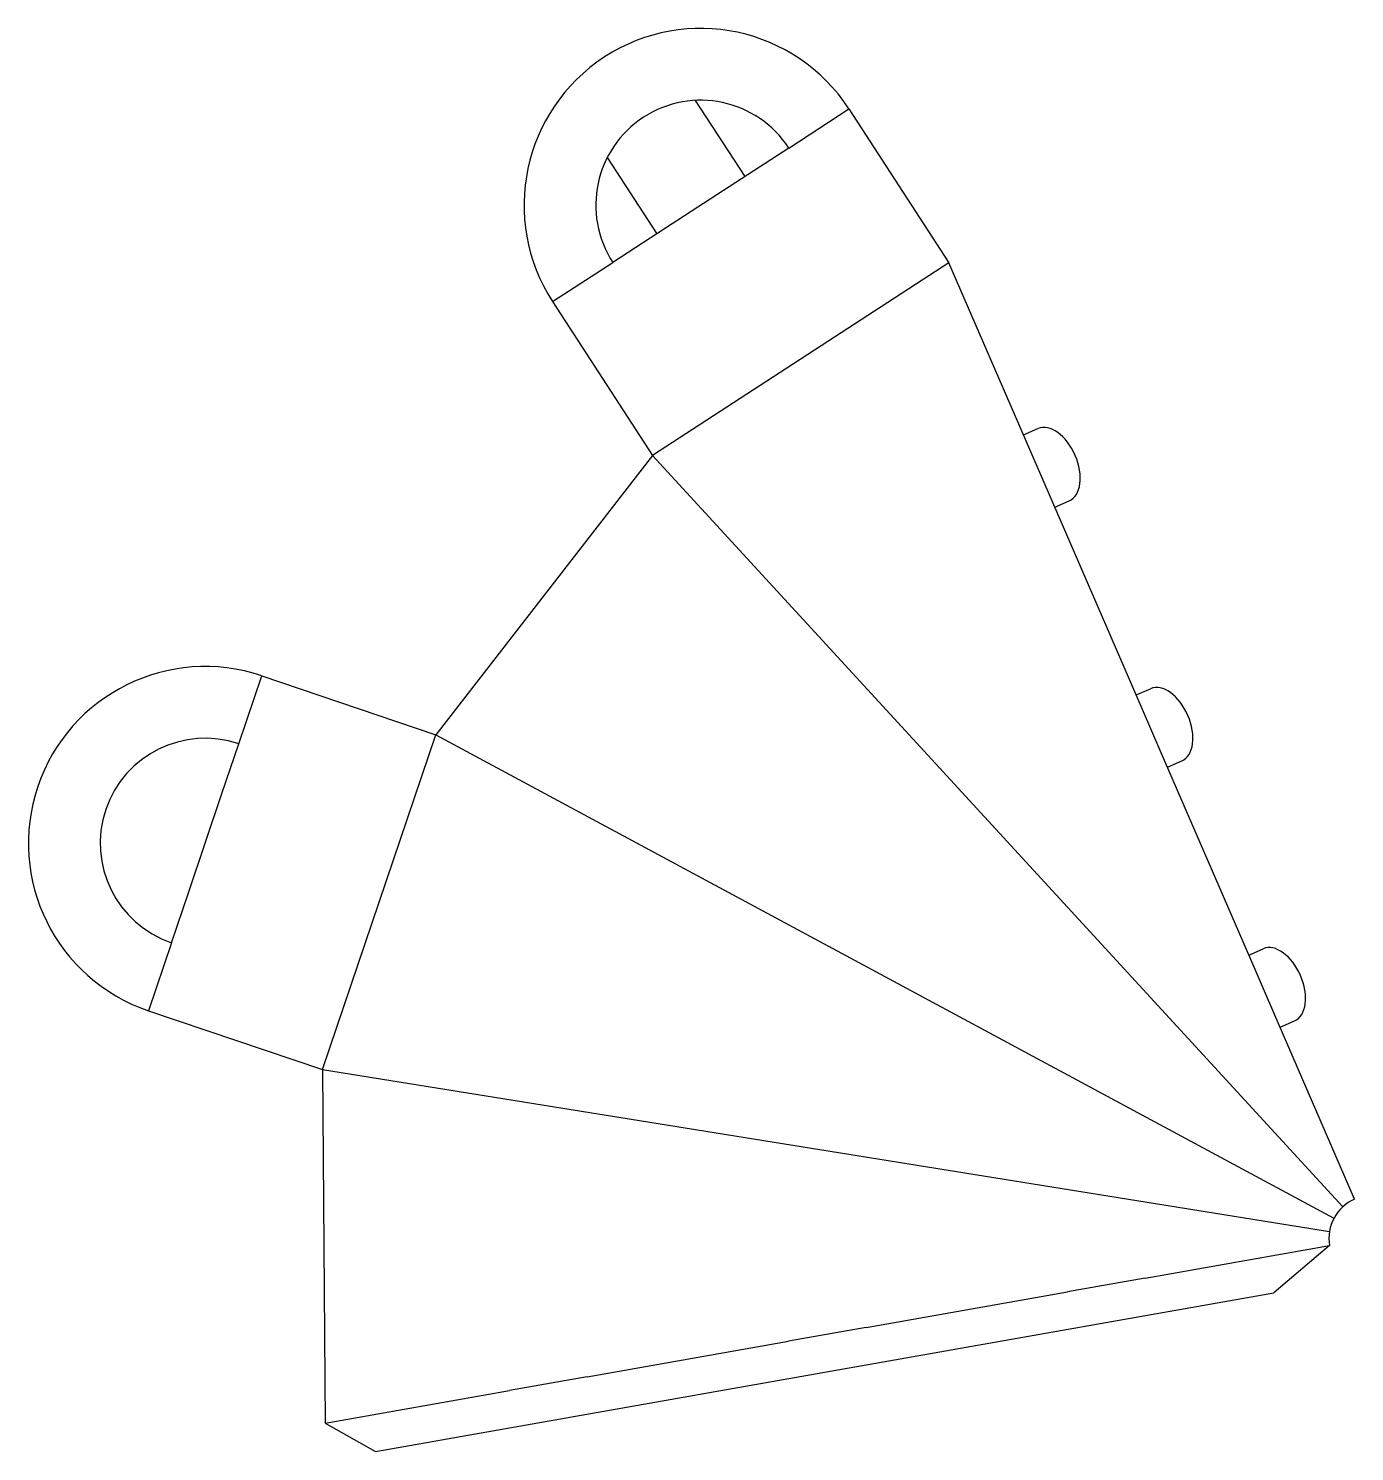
# Model space of a CAD drawing. Header units: millimetres. Extents: x -280 to -27, y -52 to 219.
import ezdxf

# ---------------------------------------------------------------- set-up
doc = ezdxf.new("R2010")
doc.units = ezdxf.units.MM
doc.header["$MEASUREMENT"] = 0

msp = doc.modelspace()

# ---------------------------------------------------------------- linework, layer by layer
at = {"color": 1}
for p, q in [((-152.85, 205.57), (-143.41, 191.04)), ((-123.56, 203.94), (-104.49, 174.59)), ((-135.03, 196.49), (-145.09, 189.95)), ((-169.62, 194.67), (-160.19, 180.15)), ((-158.51, 181.24), (-168.57, 174.7)), ((-89.1, 139.08), (-104.49, 174.59)), ((-180.04, 167.25), (-160.98, 137.9)), ((-90.3, 141.84), (-87.54, 143.03)), ((-160.98, 137.9), (-202.31, 84.71)), ((-67.63, 89.54), (-85.52, 130.83)), ((-84.33, 128.07), (-81.58, 129.27)), ((-235.46, 95.93), (-202.31, 84.71)), ((-68.82, 92.29), (-66.07, 93.48)), ((-46.16, 39.99), (-64.05, 81.28)), ((-62.86, 78.53), (-60.11, 79.72)), ((-249.46, 54.56), (-243.05, 73.5)), ((-47.35, 42.74), (-44.6, 43.93)), ((-257.06, 32.13), (-223.9, 20.91)), ((-27.19, -3.77), (-42.58, 31.73)), ((-41.39, 28.98), (-38.63, 30.17)), ((-223.9, 20.91), (-223.38, -46.45)), ((-31.95, -12.63), (-42.6, -21.62)), ((-67.11, -18.84), (-81.88, -21.45)), ((-213.79, -51.86), (-42.6, -21.62)), ((-120.28, -28.23), (-135.05, -30.84)), ((-173.46, -37.63), (-188.23, -40.24)), ((-223.38, -46.45), (-213.79, -51.86))]:
    msp.add_line(p, q, dxfattribs=at)
at = {"color": 2}
for p, q in [((-135.03, 196.49), (-123.56, 203.94)), ((-145.09, 189.95), (-158.51, 181.24)), ((-180.04, 167.25), (-168.57, 174.7)), ((-104.49, 174.59), (-160.98, 137.9)), ((-85.52, 130.83), (-89.1, 139.08)), ((-160.98, 137.9), (-29.45, -5.24)), ((-239.84, 82.98), (-235.46, 95.93)), ((-64.05, 81.28), (-67.63, 89.54)), ((-223.9, 20.91), (-202.31, 84.71)), ((-202.31, 84.71), (-31.11, -7.37)), ((-243.05, 73.5), (-239.84, 82.98)), ((-252.67, 45.09), (-249.46, 54.56)), ((-252.67, 45.09), (-257.06, 32.13)), ((-42.58, 31.73), (-46.16, 39.99)), ((-223.9, 20.91), (-31.98, -9.93)), ((-67.11, -18.84), (-31.95, -12.63)), ((-120.28, -28.23), (-81.88, -21.45)), ((-173.46, -37.63), (-135.05, -30.84)), ((-223.38, -46.45), (-188.23, -40.24))]:
    msp.add_line(p, q, dxfattribs=at)
at = {"color": 1}
for centre, radius, start, end in [((-151.8, 185.59), 33.68, 33.005, 213.005), ((-151.8, 185.59), 20, 33.005, 213.005), ((-246.26, 64.03), 33.68, 71.2984, 251.2984), ((-246.26, 64.03), 20, 71.2984, 251.2984), ((-23.96, -11.22), 8.11, 113.4317, 190.0185)]:
    msp.add_arc(centre, radius, start, end, dxfattribs=at)
for centre in [(-84.56, 136.15), (-63.09, 86.6), (-41.62, 37.05)]:
    msp.add_ellipse(centre, major_axis=(-2.98, 6.88), ratio=0.6, start_param=3.141593, end_param=6.283185, dxfattribs=at)

doc.saveas('drawing.dxf')
